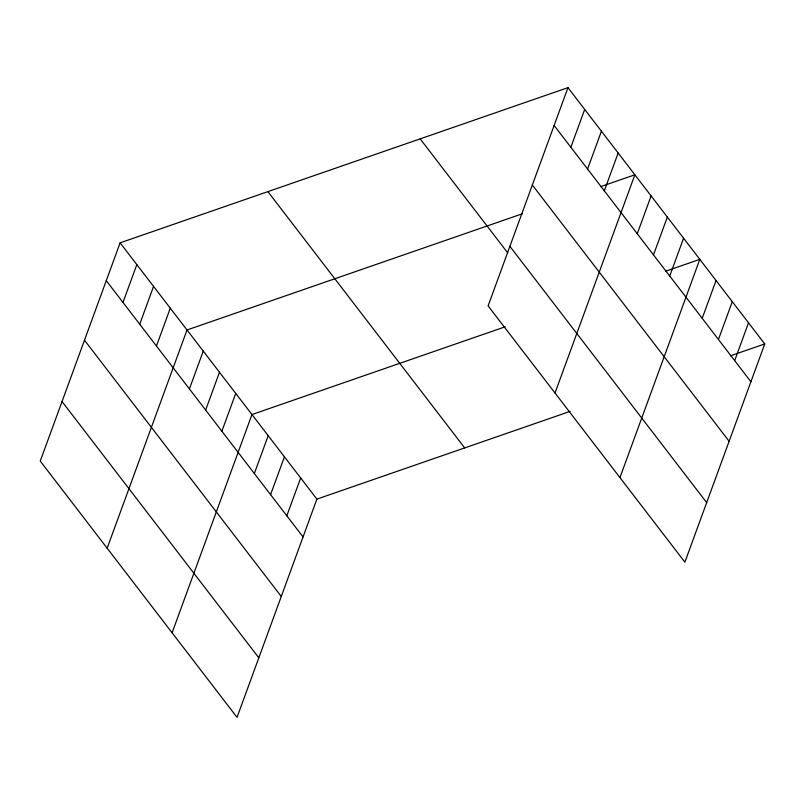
<?xml version="1.0" encoding="UTF-8"?>
<svg xmlns="http://www.w3.org/2000/svg" width="805" height="805" viewBox="0 0 805 805"><rect width="100%" height="100%" fill="white"/><g stroke="black" fill="none" stroke-linecap="round" stroke-linejoin="round"><path stroke-width="1.21" d="M567.968 87.644L488.102 305.88L684.884 562.162L764.75 343.936L567.968 87.644L120.116 242.838L40.25 461.064L237.032 717.356L316.898 499.12L570.101 411.385M122.994 302.439L136.84 264.624M139.728 324.224L153.564 286.399M156.452 346.009L170.288 308.184M107.156 548.205L187.022 329.97L522.556 213.707M189.406 388.936L203.252 351.121M205.647 410.087L219.483 372.262M221.878 431.228L235.724 393.404M172.099 632.78L251.955 414.545L505.168 326.81M254.35 473.511L268.196 435.696M270.581 494.662L284.427 456.838M286.822 515.804L300.657 477.979M570.856 147.255L584.692 109.43M587.58 169.04L601.415 131.215M604.303 190.825L618.149 153M555.007 393.011L634.873 174.786L600.58 186.669M637.268 233.752L651.104 195.927M653.499 254.893L667.345 217.068M669.74 276.035L683.576 238.22M619.951 477.586L699.807 259.361L665.524 271.245M702.202 318.327L716.048 280.502M718.442 339.469L732.278 301.644M734.673 360.61L748.519 322.795M730.467 355.82L764.75 343.936M554.122 125.469L750.904 381.761M532.336 184.999L729.119 441.291M509.887 246.34L706.679 502.632M420.17 138.863L507.744 252.911M267.904 191.62L464.686 447.912M120.116 242.838L316.898 499.12M106.27 280.653L303.052 536.945M84.485 340.193L281.267 596.485M62.035 401.534L258.818 657.816"/></g></svg>
